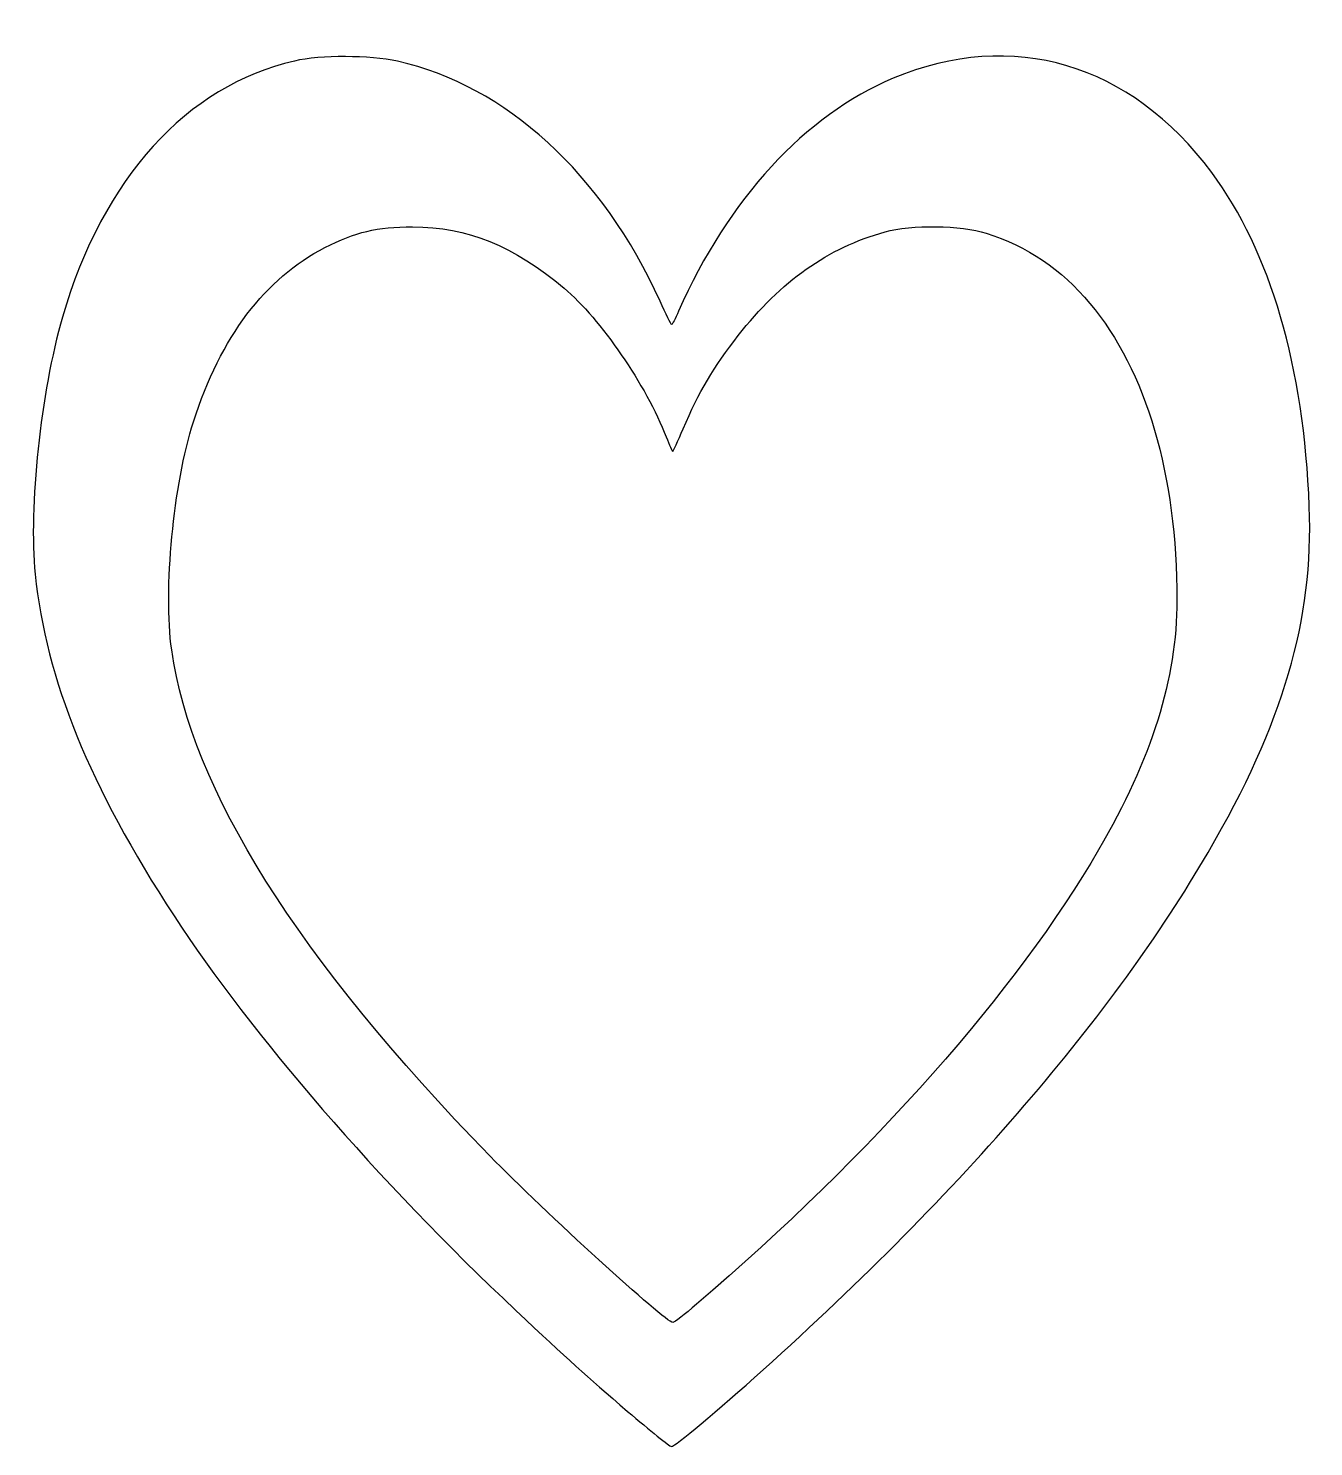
# Model space of a CAD drawing. Header units: centimetres. Extents: x -11.7 to 5, y -9.4 to 9.1.
import ezdxf

# ---------------------------------------------------------------- set-up
doc = ezdxf.new("R2010")
doc.units = ezdxf.units.CM
doc.header["$MEASUREMENT"] = 0
doc.layers.add('Layer 1', color=7, linetype='Continuous')

msp = doc.modelspace()

# ---------------------------------------------------------------- linework, layer by layer
at = {"layer": 'Layer 1'}
for points, knots in [([(-3.93452, -8.93029), (-4.48983, -8.45423), (-4.69146, -8.27205), (-5.38907, -7.61597), (-5.38907, -7.61597), (-7.17369, -5.93761), (-8.82859, -4.02661), (-9.83803, -2.47853), (-9.83803, -2.47853), (-10.94118, -0.78673), (-11.5043, 0.59971), (-11.6461, 1.97306), (-11.6461, 1.97306), (-11.73474, 2.83152), (-11.57364, 4.35048), (-11.29099, 5.32115), (-11.29099, 5.32115), (-10.76465, 7.12874), (-9.67327, 8.33388), (-8.27165, 8.65523), (-8.27165, 8.65523), (-7.92909, 8.73377), (-7.29097, 8.7319), (-6.92831, 8.6513), (-6.92831, 8.6513), (-5.52216, 8.33878), (-4.26031, 7.18486), (-3.51076, 5.52607), (-3.51076, 5.52607), (-3.43558, 5.35968), (-3.36776, 5.2232), (-3.36006, 5.2228), (-3.36006, 5.2228), (-3.35237, 5.2224), (-3.31177, 5.3004), (-3.26985, 5.39615), (-3.26985, 5.39615), (-2.63276, 6.85125), (-1.61894, 7.95274), (-0.47748, 8.42999), (-0.47748, 8.42999), (1.07804, 9.08037), (2.61383, 8.62548), (3.67023, 7.20147), (3.67023, 7.20147), (4.43395, 6.172), (4.87017, 4.67776), (4.9398, 2.8526), (4.9398, 2.8526), (4.99607, 1.37752), (4.60129, 0.02822), (3.62159, -1.65283), (3.62159, -1.65283), (2.38203, -3.77977), (0.42425, -6.057), (-2.17065, -8.39017), (-2.17065, -8.39017), (-2.76736, -8.9267), (-3.32115, -9.38947), (-3.36476, -9.38801), (-3.36476, -9.38801), (-3.38527, -9.38733), (-3.64166, -9.18136), (-3.93452, -8.93029)], [0, 0, 0, 0, 0.05882353, 0.05882353, 0.05882353, 0.05882353, 0.11764706, 0.11764706, 0.11764706, 0.11764706, 0.17647059, 0.17647059, 0.17647059, 0.17647059, 0.23529412, 0.23529412, 0.23529412, 0.23529412, 0.29411765, 0.29411765, 0.29411765, 0.29411765, 0.35294118, 0.35294118, 0.35294118, 0.35294118, 0.41176471, 0.41176471, 0.41176471, 0.41176471, 0.47058824, 0.47058824, 0.47058824, 0.47058824, 0.52941176, 0.52941176, 0.52941176, 0.52941176, 0.58823529, 0.58823529, 0.58823529, 0.58823529, 0.64705882, 0.64705882, 0.64705882, 0.64705882, 0.70588235, 0.70588235, 0.70588235, 0.70588235, 0.76470588, 0.76470588, 0.76470588, 0.76470588, 0.82352941, 0.82352941, 0.82352941, 0.82352941, 0.88235294, 0.88235294, 0.88235294, 0.88235294, 1, 1, 1, 1]), ([(-3.03696, -7.5352), (-0.74279, -5.57077), (1.12362, -3.46063), (2.1977, -1.61693), (2.1977, -1.61693), (2.88757, -0.43275), (3.21671, 0.61672), (3.21671, 1.63217), (3.21671, 1.63217), (3.21671, 3.26394), (2.81896, 4.62095), (2.08327, 5.49909), (2.08327, 5.49909), (1.71022, 5.94437), (1.26658, 6.24512), (0.73545, 6.41281), (0.73545, 6.41281), (0.40391, 6.51748), (-0.24073, 6.52612), (-0.58293, 6.43047), (-0.58293, 6.43047), (-1.32834, 6.22213), (-1.93638, 5.79241), (-2.49459, 5.07945), (-2.49459, 5.07945), (-2.81148, 4.67472), (-3.00891, 4.3403), (-3.21051, 3.86678), (-3.21051, 3.86678), (-3.27987, 3.70388), (-3.34122, 3.5706), (-3.34686, 3.5706), (-3.34686, 3.5706), (-3.3525, 3.5706), (-3.3902, 3.65541), (-3.43064, 3.75908), (-3.43064, 3.75908), (-3.69414, 4.43452), (-4.28498, 5.29534), (-4.75938, 5.69496), (-4.75938, 5.69496), (-5.4197, 6.25119), (-6.01815, 6.4937), (-6.73241, 6.49448), (-6.73241, 6.49448), (-7.19897, 6.49499), (-7.47546, 6.42994), (-7.87355, 6.22604), (-7.87355, 6.22604), (-8.65552, 5.8255), (-9.22887, 5.0655), (-9.58503, 3.95738), (-9.58503, 3.95738), (-9.84754, 3.14065), (-9.97871, 1.76965), (-9.86933, 0.98581), (-9.86933, 0.98581), (-9.61645, -0.82638), (-8.23032, -3.03094), (-5.7249, -5.60568), (-5.7249, -5.60568), (-5.03124, -6.31854), (-3.43505, -7.77376), (-3.3468, -7.77376), (-3.3468, -7.77376), (-3.32962, -7.77376), (-3.1902, -7.66641), (-3.03696, -7.5352)], [0, 0, 0, 0, 0.05555556, 0.05555556, 0.05555556, 0.05555556, 0.11111111, 0.11111111, 0.11111111, 0.11111111, 0.16666667, 0.16666667, 0.16666667, 0.16666667, 0.22222222, 0.22222222, 0.22222222, 0.22222222, 0.27777778, 0.27777778, 0.27777778, 0.27777778, 0.33333333, 0.33333333, 0.33333333, 0.33333333, 0.38888889, 0.38888889, 0.38888889, 0.38888889, 0.44444444, 0.44444444, 0.44444444, 0.44444444, 0.5, 0.5, 0.5, 0.5, 0.55555556, 0.55555556, 0.55555556, 0.55555556, 0.61111111, 0.61111111, 0.61111111, 0.61111111, 0.66666667, 0.66666667, 0.66666667, 0.66666667, 0.72222222, 0.72222222, 0.72222222, 0.72222222, 0.77777778, 0.77777778, 0.77777778, 0.77777778, 0.83333333, 0.83333333, 0.83333333, 0.83333333, 0.88888889, 0.88888889, 0.88888889, 0.88888889, 1, 1, 1, 1])]:
    msp.add_open_spline(points, degree=3, knots=knots, dxfattribs=at)

doc.saveas('drawing.dxf')
